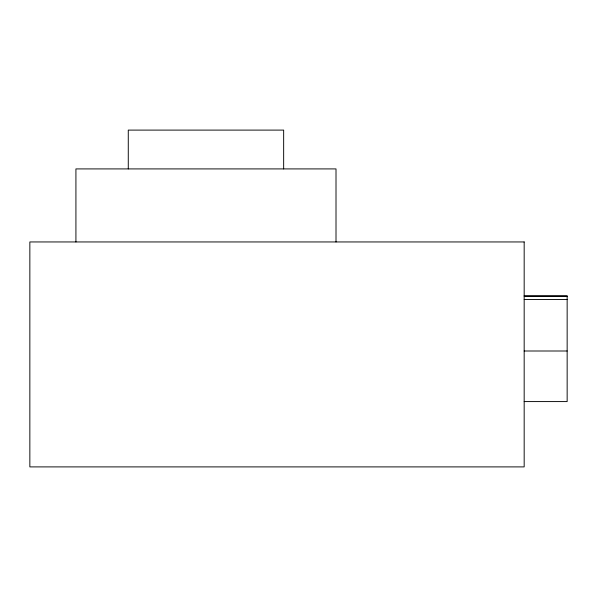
<?xml version="1.0" encoding="UTF-8"?>
<svg xmlns="http://www.w3.org/2000/svg" width="597" height="597" viewBox="0 0 597 597"><rect width="100%" height="100%" fill="white"/><g stroke="black" fill="none" stroke-linecap="round" stroke-linejoin="round"><path stroke-width="0.9" d="M524.173 295.649L567.15 295.649L567.15 401.58L524.173 401.58M524.173 296.53L567.15 296.53M524.173 299.537L567.15 299.537M524.173 350.999L567.15 350.999M336.007 241.949L336.007 168.914L75.923 168.914L75.923 241.949M283.657 168.914L283.657 130.101L128.273 130.101L128.273 168.914M524.173 241.949L29.85 241.949L29.85 466.899L524.173 466.899L524.173 241.949"/></g></svg>
